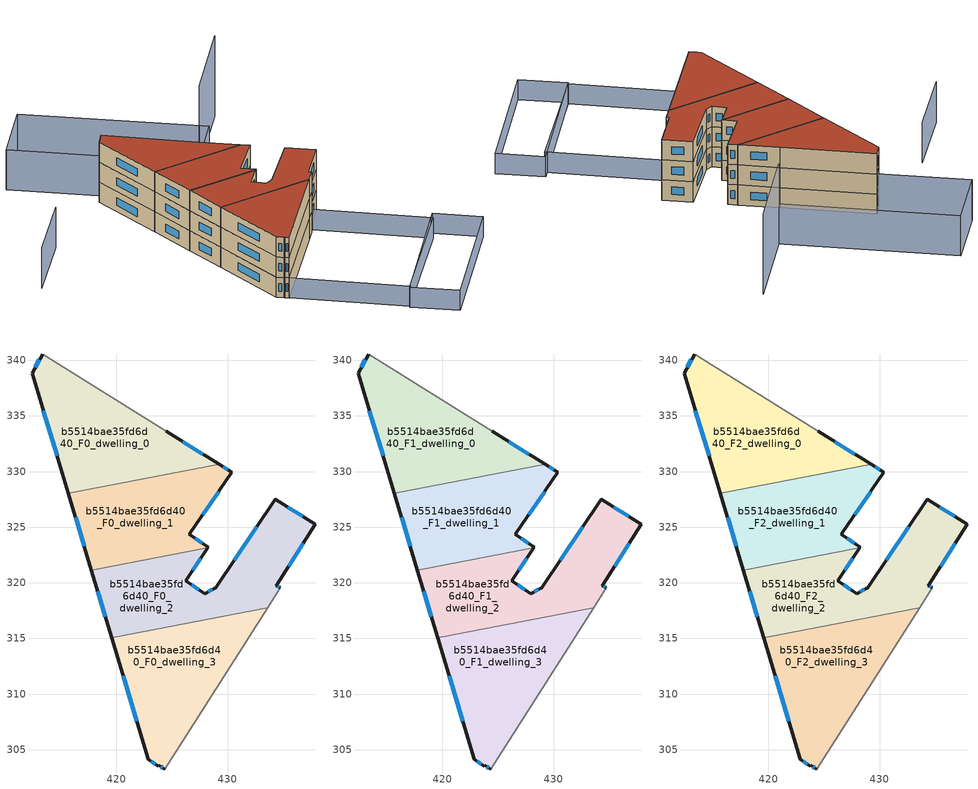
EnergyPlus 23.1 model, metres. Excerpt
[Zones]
b5514bae35fd6d40_F0_dwelling_0
 floor ground (EU_floor_Construction): 424.48,333.62 429.24,330.65 415.69,328.03 412.44,338.86 413.38,340.57 z0
 wall outside (EU_wall_Construction): 429.24,330.65 424.48,333.62 / 413.38,340.57 412.44,338.86 415.69,328.03 z0:3
 wall adiabatic (EU_wall_Construction): 424.48,333.62 413.38,340.57 z0:3
 wall to b5514bae35fd6d40_F0_dwelling_1 (EU_wall_Construction): 415.69,328.03 429.24,330.65 z0:3
 window (EU_Window_Construction): 427.76,331.58 425.96,332.69 / 413.45,335.49 414.67,331.41 / 413.08,340.04 412.73,339.39 z0.93:2.07
b5514bae35fd6d40_F0_dwelling_1
 floor ground (EU_floor_Construction): 430.38,329.95 426.57,324.35 428.27,323.2 428.22,323.14 417.76,321.12 415.69,328.03 429.24,330.65 z0
 wall outside (EU_wall_Construction): 415.69,328.03 417.76,321.12 / 428.22,323.14 428.27,323.2 426.57,324.35 430.38,329.95 429.24,330.65 z0:3
 wall to b5514bae35fd6d40_F0_dwelling_2 (EU_wall_Construction): 417.76,321.12 428.22,323.14 z0:3
 window (EU_Window_Construction): 416.33,325.88 417.12,323.27 / 430.02,330.16 429.6,330.43 / 427.76,326.1 429.19,328.2 / 427.74,323.56 427.1,324 z0.93:2.07
b5514bae35fd6d40_F0_dwelling_2
 floor ground (EU_floor_Construction): 437.9,325.26 434.4,319.76 434.73,319.54 433.6,317.76 419.58,315.06 417.76,321.12 428.22,323.14 426.23,320.19 427.95,319.03 428.94,319.57 434.3,327.5 z0
 wall outside (EU_wall_Construction): 417.76,321.12 419.58,315.06 / 434.73,319.54 434.4,319.76 437.9,325.26 434.3,327.5 428.94,319.57 427.95,319.03 426.23,320.19 428.22,323.14 z0:3
 wall adiabatic (EU_wall_Construction): 433.6,317.76 434.73,319.54 z0:3
 wall to b5514bae35fd6d40_F0_dwelling_3 (EU_wall_Construction): 419.58,315.06 433.6,317.76 z0:3
 window (EU_Window_Construction): 418.33,319.23 419.02,316.94 / 426.85,321.11 427.6,322.22 / 427.41,319.39 426.77,319.83 / 428.63,319.4 428.26,319.2 / 432.63,325.03 430.61,322.04 / 436.78,325.96 435.42,326.8 / 435.49,321.47 436.81,323.55 / 434.63,319.61 434.5,319.69 z0.93:2.07
b5514bae35fd6d40_F0_dwelling_3
 floor ground (EU_floor_Construction): 433.6,317.76 424.34,303.26 423.83,303.58 423.77,303.52 422.86,304.13 419.58,315.06 z0
 wall outside (EU_wall_Construction): 419.58,315.06 422.86,304.13 423.77,303.52 423.83,303.58 424.34,303.26 z0:3
 wall adiabatic (EU_wall_Construction): 424.34,303.26 433.6,317.76 z0:3
 window (EU_Window_Construction): 420.61,311.65 421.84,307.54 / 423.99,303.48 424.18,303.36 / 423.15,303.94 423.49,303.71 z0.93:2.07
b5514bae35fd6d40_F1_dwelling_0
 floor to b5514bae35fd6d40_F0_dwelling_0 (EU_floor_Construction): 424.48,333.62 429.24,330.65 415.69,328.03 412.44,338.86 413.38,340.57 z3
 wall outside (EU_wall_Construction): 429.24,330.65 424.48,333.62 / 413.38,340.57 412.44,338.86 415.69,328.03 z3:6
 wall adiabatic (EU_wall_Construction): 424.48,333.62 413.38,340.57 z3:6
 wall to b5514bae35fd6d40_F1_dwelling_1 (EU_wall_Construction): 415.69,328.03 429.24,330.65 z3:6
 window (EU_Window_Construction): 427.76,331.58 425.96,332.69 / 413.45,335.49 414.67,331.41 / 413.08,340.04 412.73,339.39 z3.93:5.07
b5514bae35fd6d40_F1_dwelling_1
 floor to b5514bae35fd6d40_F0_dwelling_1 (EU_floor_Construction): 430.38,329.95 426.57,324.35 428.27,323.2 428.22,323.14 417.76,321.12 415.69,328.03 429.24,330.65 z3
 wall outside (EU_wall_Construction): 415.69,328.03 417.76,321.12 / 428.22,323.14 428.27,323.2 426.57,324.35 430.38,329.95 429.24,330.65 z3:6
 wall to b5514bae35fd6d40_F1_dwelling_2 (EU_wall_Construction): 417.76,321.12 428.22,323.14 z3:6
 window (EU_Window_Construction): 416.33,325.88 417.12,323.27 / 430.02,330.16 429.6,330.43 / 427.76,326.1 429.19,328.2 / 427.74,323.56 427.1,324 z3.93:5.07
b5514bae35fd6d40_F1_dwelling_2
 floor to b5514bae35fd6d40_F0_dwelling_2 (EU_floor_Construction): 437.9,325.26 434.4,319.76 434.73,319.54 433.6,317.76 419.58,315.06 417.76,321.12 428.22,323.14 426.23,320.19 427.95,319.03 428.94,319.57 434.3,327.5 z3
 wall outside (EU_wall_Construction): 417.76,321.12 419.58,315.06 / 434.73,319.54 434.4,319.76 437.9,325.26 434.3,327.5 428.94,319.57 427.95,319.03 426.23,320.19 428.22,323.14 z3:6
 wall adiabatic (EU_wall_Construction): 433.6,317.76 434.73,319.54 z3:6
 wall to b5514bae35fd6d40_F1_dwelling_3 (EU_wall_Construction): 419.58,315.06 433.6,317.76 z3:6
 window (EU_Window_Construction): 418.33,319.23 419.02,316.94 / 426.85,321.11 427.6,322.22 / 427.41,319.39 426.77,319.83 / 428.63,319.4 428.26,319.2 / 432.63,325.03 430.61,322.04 / 436.78,325.96 435.42,326.8 / 435.49,321.47 436.81,323.55 / 434.63,319.61 434.5,319.69 z3.93:5.07
b5514bae35fd6d40_F1_dwelling_3
 floor to b5514bae35fd6d40_F0_dwelling_3 (EU_floor_Construction): 433.6,317.76 424.34,303.26 423.83,303.58 423.77,303.52 422.86,304.13 419.58,315.06 z3
 wall outside (EU_wall_Construction): 419.58,315.06 422.86,304.13 423.77,303.52 423.83,303.58 424.34,303.26 z3:6
 wall adiabatic (EU_wall_Construction): 424.34,303.26 433.6,317.76 z3:6
 window (EU_Window_Construction): 420.61,311.65 421.84,307.54 / 423.99,303.48 424.18,303.36 / 423.15,303.94 423.49,303.71 z3.93:5.07
b5514bae35fd6d40_F2_dwelling_0
 floor to b5514bae35fd6d40_F1_dwelling_0 (EU_floor_Construction): 424.48,333.62 429.24,330.65 415.69,328.03 412.44,338.86 413.38,340.57 z6
 wall outside (EU_wall_Construction): 429.24,330.65 424.48,333.62 / 413.38,340.57 412.44,338.86 415.69,328.03 z6:9
 wall adiabatic (EU_wall_Construction): 424.48,333.62 413.38,340.57 z6:9
 wall to b5514bae35fd6d40_F2_dwelling_1 (EU_wall_Construction): 415.69,328.03 429.24,330.65 z6:9
 window (EU_Window_Construction): 427.76,331.58 425.96,332.69 / 413.45,335.49 414.67,331.41 / 413.08,340.04 412.73,339.39 z6.93:8.07
 roof outside (EU_roof_Construction): 429.24,330.65 424.48,333.62 413.38,340.57 412.44,338.86 415.69,328.03 z9
b5514bae35fd6d40_F2_dwelling_1
 floor to b5514bae35fd6d40_F1_dwelling_1 (EU_floor_Construction): 430.38,329.95 426.57,324.35 428.27,323.2 428.22,323.14 417.76,321.12 415.69,328.03 429.24,330.65 z6
 wall outside (EU_wall_Construction): 415.69,328.03 417.76,321.12 / 428.22,323.14 428.27,323.2 426.57,324.35 430.38,329.95 429.24,330.65 z6:9
 wall to b5514bae35fd6d40_F2_dwelling_2 (EU_wall_Construction): 417.76,321.12 428.22,323.14 z6:9
 window (EU_Window_Construction): 416.33,325.88 417.12,323.27 / 430.02,330.16 429.6,330.43 / 427.76,326.1 429.19,328.2 / 427.74,323.56 427.1,324 z6.93:8.07
 roof outside (EU_roof_Construction): 428.22,323.14 428.27,323.2 426.57,324.35 430.38,329.95 429.24,330.65 415.69,328.03 417.76,321.12 z9
b5514bae35fd6d40_F2_dwelling_2
 floor to b5514bae35fd6d40_F1_dwelling_2 (EU_floor_Construction): 437.9,325.26 434.4,319.76 434.73,319.54 433.6,317.76 419.58,315.06 417.76,321.12 428.22,323.14 426.23,320.19 427.95,319.03 428.94,319.57 434.3,327.5 z6
 wall outside (EU_wall_Construction): 417.76,321.12 419.58,315.06 / 434.73,319.54 434.4,319.76 437.9,325.26 434.3,327.5 428.94,319.57 427.95,319.03 426.23,320.19 428.22,323.14 z6:9
 wall adiabatic (EU_wall_Construction): 433.6,317.76 434.73,319.54 z6:9
 wall to b5514bae35fd6d40_F2_dwelling_3 (EU_wall_Construction): 419.58,315.06 433.6,317.76 z6:9
 window (EU_Window_Construction): 418.33,319.23 419.02,316.94 / 426.85,321.11 427.6,322.22 / 427.41,319.39 426.77,319.83 / 428.63,319.4 428.26,319.2 / 432.63,325.03 430.61,322.04 / 436.78,325.96 435.42,326.8 / 435.49,321.47 436.81,323.55 / 434.63,319.61 434.5,319.69 z6.93:8.07
 roof outside (EU_roof_Construction): 433.6,317.76 434.73,319.54 434.4,319.76 437.9,325.26 434.3,327.5 428.94,319.57 427.95,319.03 426.23,320.19 428.22,323.14 417.76,321.12 419.58,315.06 z9
b5514bae35fd6d40_F2_dwelling_3
 floor to b5514bae35fd6d40_F1_dwelling_3 (EU_floor_Construction): 433.6,317.76 424.34,303.26 423.83,303.58 423.77,303.52 422.86,304.13 419.58,315.06 z6
 wall outside (EU_wall_Construction): 419.58,315.06 422.86,304.13 423.77,303.52 423.83,303.58 424.34,303.26 z6:9
 wall adiabatic (EU_wall_Construction): 424.34,303.26 433.6,317.76 z6:9
 window (EU_Window_Construction): 420.61,311.65 421.84,307.54 / 423.99,303.48 424.18,303.36 / 423.15,303.94 423.49,303.71 z6.93:8.07
 roof outside (EU_roof_Construction): 424.34,303.26 433.6,317.76 419.58,315.06 422.86,304.13 423.77,303.52 423.83,303.58 z9
shading: 438.04,294.56 424.34,303.26 / 424.34,303.26 435.16,320.27 / 435.16,320.27 448.85,311.57 / 448.85,311.57 438.04,294.56 / 455.08,309.29 443.7,290.78 / 443.7,290.78 437.91,294.34 / 437.91,294.34 449.3,312.85 / 449.3,312.85 455.08,309.29 z0:3; 401.83,329.13 395.42,319.07 / 408.05,356.12 430,342.56 / 430,342.56 424.48,333.62 / 424.48,333.62 402.53,347.18 / 402.53,347.18 408.05,356.12 z0:6; 436.59,355.8 428.84,343.27 z0:12
[Building]
EU S2 Campaign: North Axis=0; Terrain=City; Solar Distribution=FullExterior
[Site:Location]
Montreal-Trudeau.Intl.AP: Latitude=45.4667; Longitude=-73.75; Time Zone=-5; Elevation=36
[SizingPeriod:WeatherFileDays]
AnnualSizingPeriod: Begin Month=1; Begin Day of Month=1; End Month=12; End Day of Month=31; Day of Week for Start Day=Monday; Use Weather File Daylight Saving Period=No; Use Weather File Rain and Snow Indicators=No
[MATERIAL]
EU_InternalMass_Material: Roughness=MediumRough; Thickness=0.1; Conductivity=1; Density=1800; Specific Heat=900; Thermal Absorptance=0.9; Solar Absorptance=0.7; Visible Absorptance=0.7
[MATERIAL:NOMASS] Roughness=MediumRough; Thermal Absorptance=0.9; Solar Absorptance=0.7; Visible Absorptance=0.7
Name | Thermal Resistance
EU_wall_NoMass; EU_floor_NoMass | 1.36485
EU_roof_NoMass | 2.55992
[WINDOWMATERIAL:SIMPLEGLAZINGSYSTEM]
EU_Window_SimpleGlazing: UFactor=3.92339; Solar Heat Gain Coefficient=0.8; Visible Transmittance=0.8
[CONSTRUCTION]
EU_wall_Construction: EU_wall_NoMass
EU_roof_Construction: EU_roof_NoMass
EU_floor_Construction: EU_floor_NoMass
EU_Window_Construction: EU_Window_SimpleGlazing
EU_InternalMass_Construction: EU_InternalMass_Material
[ZONE] Type=1; Multiplier=1; Ceiling Height=autocalculate; Floor Area=autocalculate; Part of Total Floor Area=Yes
Name | Volume
b5514bae35fd6d40_F0_dwelling_0; b5514bae35fd6d40_F1_dwelling_0; b5514bae35fd6d40_F2_dwelling_0 | 287.353
b5514bae35fd6d40_F0_dwelling_1; b5514bae35fd6d40_F1_dwelling_1; b5514bae35fd6d40_F2_dwelling_1 | 256.913
b5514bae35fd6d40_F0_dwelling_2 | 317.81
b5514bae35fd6d40_F1_dwelling_2; b5514bae35fd6d40_F2_dwelling_2 | 317.807
b5514bae35fd6d40_F0_dwelling_3; b5514bae35fd6d40_F1_dwelling_3; b5514bae35fd6d40_F2_dwelling_3 | 287.356
[INTERNALMASS] Construction=EU_InternalMass_Construction
Name | Zone or ZoneList | Surface Area
b5514bae35fd6d40_F0_dwelling_0_EU_InternalMass | b5514bae35fd6d40_F0_dwelling_0 | 95.7844
b5514bae35fd6d40_F0_dwelling_1_EU_InternalMass | b5514bae35fd6d40_F0_dwelling_1 | 85.6379
b5514bae35fd6d40_F0_dwelling_2_EU_InternalMass | b5514bae35fd6d40_F0_dwelling_2 | 105.936
b5514bae35fd6d40_F0_dwelling_3_EU_InternalMass | b5514bae35fd6d40_F0_dwelling_3 | 95.7856
b5514bae35fd6d40_F1_dwelling_0_EU_InternalMass | b5514bae35fd6d40_F1_dwelling_0 | 95.7844
b5514bae35fd6d40_F1_dwelling_1_EU_InternalMass | b5514bae35fd6d40_F1_dwelling_1 | 85.6379
b5514bae35fd6d40_F1_dwelling_2_EU_InternalMass | b5514bae35fd6d40_F1_dwelling_2 | 105.936
b5514bae35fd6d40_F1_dwelling_3_EU_InternalMass | b5514bae35fd6d40_F1_dwelling_3 | 95.7856
b5514bae35fd6d40_F2_dwelling_0_EU_InternalMass | b5514bae35fd6d40_F2_dwelling_0 | 95.7844
b5514bae35fd6d40_F2_dwelling_1_EU_InternalMass | b5514bae35fd6d40_F2_dwelling_1 | 85.6379
b5514bae35fd6d40_F2_dwelling_2_EU_InternalMass | b5514bae35fd6d40_F2_dwelling_2 | 105.936
b5514bae35fd6d40_F2_dwelling_3_EU_InternalMass | b5514bae35fd6d40_F2_dwelling_3 | 95.7856
[OTHEREQUIPMENT] Fuel Type=Electricity; Design Level Calculation Method=Watts/Area; Power per Zone Floor Area=1; Fraction Latent=0; Fraction Radiant=0; Fraction Lost=0; Carbon Dioxide Generation Rate=0; EndUse Subcategory=EU_Step8_InternalGains
Name | Zone or ZoneList or Space or SpaceList | Schedule
EU_Step8_InternalGain_b5514bae35fd6d40_F0_dwelling_0_f000 | b5514bae35fd6d40_F0_dwelling_0 | EU_Step8_GainSchedule_b5514bae35fd6d40_F0_dwelling_0_f000
EU_Step8_InternalGain_b5514bae35fd6d40_F0_dwelling_1_f000 | b5514bae35fd6d40_F0_dwelling_1 | EU_Step8_GainSchedule_b5514bae35fd6d40_F0_dwelling_1_f000
EU_Step8_InternalGain_b5514bae35fd6d40_F0_dwelling_2_f000 | b5514bae35fd6d40_F0_dwelling_2 | EU_Step8_GainSchedule_b5514bae35fd6d40_F0_dwelling_2_f000
EU_Step8_InternalGain_b5514bae35fd6d40_F0_dwelling_3_f000 | b5514bae35fd6d40_F0_dwelling_3 | EU_Step8_GainSchedule_b5514bae35fd6d40_F0_dwelling_3_f000
EU_Step8_InternalGain_b5514bae35fd6d40_F1_dwelling_0_f000 | b5514bae35fd6d40_F1_dwelling_0 | EU_Step8_GainSchedule_b5514bae35fd6d40_F1_dwelling_0_f000
EU_Step8_InternalGain_b5514bae35fd6d40_F1_dwelling_1_f000 | b5514bae35fd6d40_F1_dwelling_1 | EU_Step8_GainSchedule_b5514bae35fd6d40_F1_dwelling_1_f000
EU_Step8_InternalGain_b5514bae35fd6d40_F1_dwelling_2_f000 | b5514bae35fd6d40_F1_dwelling_2 | EU_Step8_GainSchedule_b5514bae35fd6d40_F1_dwelling_2_f000
EU_Step8_InternalGain_b5514bae35fd6d40_F1_dwelling_3_f000 | b5514bae35fd6d40_F1_dwelling_3 | EU_Step8_GainSchedule_b5514bae35fd6d40_F1_dwelling_3_f000
EU_Step8_InternalGain_b5514bae35fd6d40_F2_dwelling_0_f000 | b5514bae35fd6d40_F2_dwelling_0 | EU_Step8_GainSchedule_b5514bae35fd6d40_F2_dwelling_0_f000
EU_Step8_InternalGain_b5514bae35fd6d40_F2_dwelling_1_f000 | b5514bae35fd6d40_F2_dwelling_1 | EU_Step8_GainSchedule_b5514bae35fd6d40_F2_dwelling_1_f000
EU_Step8_InternalGain_b5514bae35fd6d40_F2_dwelling_2_f000 | b5514bae35fd6d40_F2_dwelling_2 | EU_Step8_GainSchedule_b5514bae35fd6d40_F2_dwelling_2_f000
EU_Step8_InternalGain_b5514bae35fd6d40_F2_dwelling_3_f000 | b5514bae35fd6d40_F2_dwelling_3 | EU_Step8_GainSchedule_b5514bae35fd6d40_F2_dwelling_3_f000
[ZONEVENTILATION:DESIGNFLOWRATE] Schedule=EU_AlwaysOn; Design Flow Rate Calculation Method=AirChanges/Hour; Air Changes per Hour=0.860309; Ventilation Type=Natural; Fan Pressure Rise=0; Fan Total Efficiency=1; Constant Term Coefficient=1; Temperature Term Coefficient=0; Velocity Term Coefficient=0; Velocity Squared Term Coefficient=0; Minimum Indoor Temperature=-100; Maximum Indoor Temperature=100; Delta Temperature=-100; Minimum Outdoor Temperature=-100; Maximum Outdoor Temperature=100; Maximum Wind Speed=40
Name | Zone or ZoneList or Space or SpaceList
EU_ConstantAir_b5514bae35fd6d40_F0_dwelling_0 | b5514bae35fd6d40_F0_dwelling_0
EU_ConstantAir_b5514bae35fd6d40_F0_dwelling_1 | b5514bae35fd6d40_F0_dwelling_1
EU_ConstantAir_b5514bae35fd6d40_F0_dwelling_2 | b5514bae35fd6d40_F0_dwelling_2
EU_ConstantAir_b5514bae35fd6d40_F0_dwelling_3 | b5514bae35fd6d40_F0_dwelling_3
EU_ConstantAir_b5514bae35fd6d40_F1_dwelling_0 | b5514bae35fd6d40_F1_dwelling_0
EU_ConstantAir_b5514bae35fd6d40_F1_dwelling_1 | b5514bae35fd6d40_F1_dwelling_1
EU_ConstantAir_b5514bae35fd6d40_F1_dwelling_2 | b5514bae35fd6d40_F1_dwelling_2
EU_ConstantAir_b5514bae35fd6d40_F1_dwelling_3 | b5514bae35fd6d40_F1_dwelling_3
EU_ConstantAir_b5514bae35fd6d40_F2_dwelling_0 | b5514bae35fd6d40_F2_dwelling_0
EU_ConstantAir_b5514bae35fd6d40_F2_dwelling_1 | b5514bae35fd6d40_F2_dwelling_1
EU_ConstantAir_b5514bae35fd6d40_F2_dwelling_2 | b5514bae35fd6d40_F2_dwelling_2
EU_ConstantAir_b5514bae35fd6d40_F2_dwelling_3 | b5514bae35fd6d40_F2_dwelling_3
[HVACTEMPLATE:THERMOSTAT] Constant Heating Setpoint=20; Constant Cooling Setpoint=50
EU_HeatOnly_b5514bae35fd6d40_F0_dwelling_0; EU_HeatOnly_b5514bae35fd6d40_F0_dwelling_1; EU_HeatOnly_b5514bae35fd6d40_F0_dwelling_2; EU_HeatOnly_b5514bae35fd6d40_F0_dwelling_3; EU_HeatOnly_b5514bae35fd6d40_F1_dwelling_0; EU_HeatOnly_b5514bae35fd6d40_F1_dwelling_1; EU_HeatOnly_b5514bae35fd6d40_F1_dwelling_2; EU_HeatOnly_b5514bae35fd6d40_F1_dwelling_3; EU_HeatOnly_b5514bae35fd6d40_F2_dwelling_0; EU_HeatOnly_b5514bae35fd6d40_F2_dwelling_1; EU_HeatOnly_b5514bae35fd6d40_F2_dwelling_2; EU_HeatOnly_b5514bae35fd6d40_F2_dwelling_3
[HVACTEMPLATE:ZONE:IDEALLOADSAIRSYSTEM] System Availability Schedule=EU_AlwaysOn; Maximum Heating Supply Air Temperature=50; Minimum Cooling Supply Air Temperature=13; Maximum Heating Supply Air Humidity Ratio=0.0156; Minimum Cooling Supply Air Humidity Ratio=0.0077; Heating Limit=NoLimit; Cooling Limit=NoLimit; Heating Availability Schedule=EU_AlwaysOn; Cooling Availability Schedule=EU_CoolingOff; Dehumidification Control Type=ConstantSensibleHeatRatio; Cooling Sensible Heat Ratio=0.7; Dehumidification Setpoint=60; Humidification Control Type=None; Humidification Setpoint=30; Outdoor Air Method=None; Outdoor Air Flow Rate per Person=0.00944; Outdoor Air Flow Rate per Zone Floor Area=0; Outdoor Air Flow Rate per Zone=0; Demand Controlled Ventilation Type=None; Outdoor Air Economizer Type=NoEconomizer; Heat Recovery Type=None; Sensible Heat Recovery Effectiveness=0.7; Latent Heat Recovery Effectiveness=0.65
Name | Template Thermostat
b5514bae35fd6d40_F0_dwelling_0 | EU_HeatOnly_b5514bae35fd6d40_F0_dwelling_0
b5514bae35fd6d40_F0_dwelling_1 | EU_HeatOnly_b5514bae35fd6d40_F0_dwelling_1
b5514bae35fd6d40_F0_dwelling_2 | EU_HeatOnly_b5514bae35fd6d40_F0_dwelling_2
b5514bae35fd6d40_F0_dwelling_3 | EU_HeatOnly_b5514bae35fd6d40_F0_dwelling_3
b5514bae35fd6d40_F1_dwelling_0 | EU_HeatOnly_b5514bae35fd6d40_F1_dwelling_0
b5514bae35fd6d40_F1_dwelling_1 | EU_HeatOnly_b5514bae35fd6d40_F1_dwelling_1
b5514bae35fd6d40_F1_dwelling_2 | EU_HeatOnly_b5514bae35fd6d40_F1_dwelling_2
b5514bae35fd6d40_F1_dwelling_3 | EU_HeatOnly_b5514bae35fd6d40_F1_dwelling_3
b5514bae35fd6d40_F2_dwelling_0 | EU_HeatOnly_b5514bae35fd6d40_F2_dwelling_0
b5514bae35fd6d40_F2_dwelling_1 | EU_HeatOnly_b5514bae35fd6d40_F2_dwelling_1
b5514bae35fd6d40_F2_dwelling_2 | EU_HeatOnly_b5514bae35fd6d40_F2_dwelling_2
b5514bae35fd6d40_F2_dwelling_3 | EU_HeatOnly_b5514bae35fd6d40_F2_dwelling_3
[SIZING:ZONE] Zone Cooling Design Supply Air Temperature Input Method=SupplyAirTemperature; Zone Cooling Design Supply Air Temperature=13; Zone Heating Design Supply Air Temperature Input Method=SupplyAirTemperature; Zone Heating Design Supply Air Temperature=50; Zone Cooling Design Supply Air Humidity Ratio=0.008; Zone Heating Design Supply Air Humidity Ratio=0.008; Cooling Design Air Flow Method=DesignDay; Cooling Design Air Flow Rate=0; Cooling Minimum Air Flow per Zone Floor Area=0.000762; Cooling Minimum Air Flow=0; Cooling Minimum Air Flow Fraction=0.2; Heating Design Air Flow Method=DesignDay; Heating Design Air Flow Rate=0; Heating Maximum Air Flow per Zone Floor Area=0.002032; Heating Maximum Air Flow=0.141576; Heating Maximum Air Flow Fraction=0.3; Account for Dedicated Outdoor Air System=No; Dedicated Outdoor Air System Control Strategy=NeutralSupplyAir; Dedicated Outdoor Air Low Setpoint Temperature for Design=autosize; Dedicated Outdoor Air High Setpoint Temperature for Design=autosize; Zone Load Sizing Method=Sensible Load Only No Latent Load; Zone Latent Cooling Design Supply Air Humidity Ratio Input Method=HumidityRatioDifference; Zone Cooling Design Supply Air Humidity Ratio Difference=0.005; Zone Latent Heating Design Supply Air Humidity Ratio Input Method=HumidityRatioDifference; Zone Humidification Design Supply Air Humidity Ratio Difference=0.005
b5514bae35fd6d40_F0_dwelling_0; b5514bae35fd6d40_F0_dwelling_1; b5514bae35fd6d40_F0_dwelling_2; b5514bae35fd6d40_F0_dwelling_3; b5514bae35fd6d40_F1_dwelling_0; b5514bae35fd6d40_F1_dwelling_1; b5514bae35fd6d40_F1_dwelling_2; b5514bae35fd6d40_F1_dwelling_3; b5514bae35fd6d40_F2_dwelling_0; b5514bae35fd6d40_F2_dwelling_1; b5514bae35fd6d40_F2_dwelling_2; b5514bae35fd6d40_F2_dwelling_3
[SCHEDULE:CONSTANT]
Name | Hourly Value
EU_AlwaysOn | 1
EU_CoolingOff | 0
[SCHEDULE:FILE] Column Number=1; Rows to Skip at Top=0; Number of Hours of Data=8760; Column Separator=Comma; Interpolate to Timestep=No; Minutes per Item=60; Adjust Schedule for Daylight Savings=Yes
Name | File
EU_Step8_GainSchedule_b5514bae35fd6d40_F0_dwelling_0_f000 | ../../schedules/b5514bae35fd6d40/b5514bae35fd6d40_F0_dwelling_0_f000_gain.csv
EU_Step8_GainSchedule_b5514bae35fd6d40_F0_dwelling_1_f000 | ../../schedules/b5514bae35fd6d40/b5514bae35fd6d40_F0_dwelling_1_f000_gain.csv
EU_Step8_GainSchedule_b5514bae35fd6d40_F0_dwelling_2_f000 | ../../schedules/b5514bae35fd6d40/b5514bae35fd6d40_F0_dwelling_2_f000_gain.csv
EU_Step8_GainSchedule_b5514bae35fd6d40_F0_dwelling_3_f000 | ../../schedules/b5514bae35fd6d40/b5514bae35fd6d40_F0_dwelling_3_f000_gain.csv
EU_Step8_GainSchedule_b5514bae35fd6d40_F1_dwelling_0_f000 | ../../schedules/b5514bae35fd6d40/b5514bae35fd6d40_F1_dwelling_0_f000_gain.csv
EU_Step8_GainSchedule_b5514bae35fd6d40_F1_dwelling_1_f000 | ../../schedules/b5514bae35fd6d40/b5514bae35fd6d40_F1_dwelling_1_f000_gain.csv
EU_Step8_GainSchedule_b5514bae35fd6d40_F1_dwelling_2_f000 | ../../schedules/b5514bae35fd6d40/b5514bae35fd6d40_F1_dwelling_2_f000_gain.csv
EU_Step8_GainSchedule_b5514bae35fd6d40_F1_dwelling_3_f000 | ../../schedules/b5514bae35fd6d40/b5514bae35fd6d40_F1_dwelling_3_f000_gain.csv
EU_Step8_GainSchedule_b5514bae35fd6d40_F2_dwelling_0_f000 | ../../schedules/b5514bae35fd6d40/b5514bae35fd6d40_F2_dwelling_0_f000_gain.csv
EU_Step8_GainSchedule_b5514bae35fd6d40_F2_dwelling_1_f000 | ../../schedules/b5514bae35fd6d40/b5514bae35fd6d40_F2_dwelling_1_f000_gain.csv
EU_Step8_GainSchedule_b5514bae35fd6d40_F2_dwelling_2_f000 | ../../schedules/b5514bae35fd6d40/b5514bae35fd6d40_F2_dwelling_2_f000_gain.csv
EU_Step8_GainSchedule_b5514bae35fd6d40_F2_dwelling_3_f000 | ../../schedules/b5514bae35fd6d40/b5514bae35fd6d40_F2_dwelling_3_f000_gain.csv
